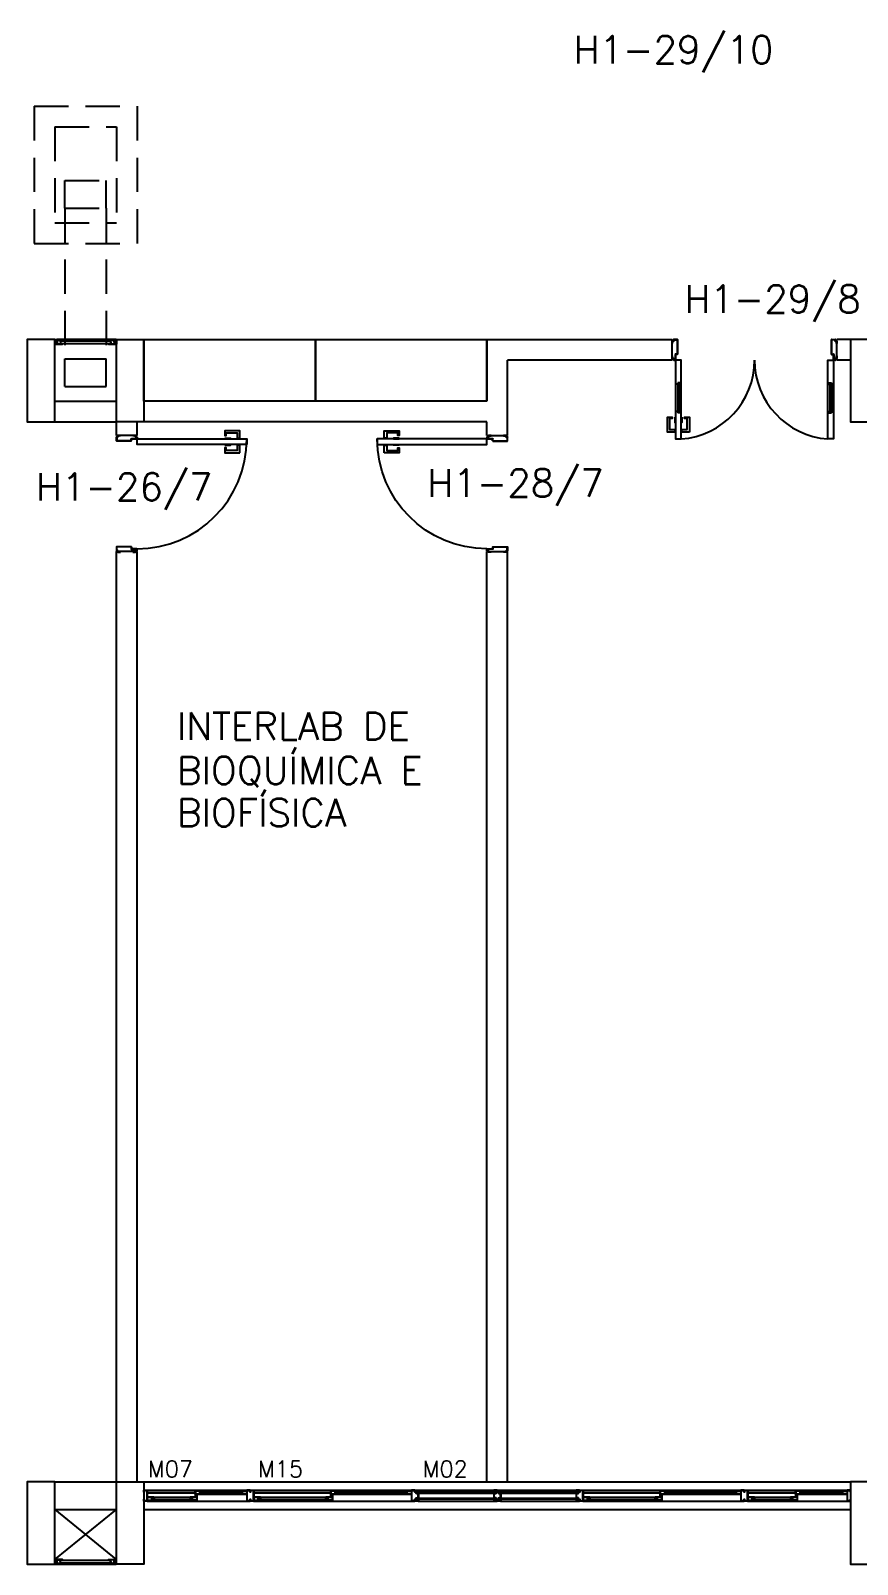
# Model space of a CAD drawing. Header units: millimetres. Extents: x 2801 to 3319, y 1187 to 1422.
# Drawn here: x 3155.95 to 3161.97, y 1307.75 to 1318.93 of the extents above; entities that cross this region are included whole.
import ezdxf

# ---------------------------------------------------------------- set-up
doc = ezdxf.new("R2010")
doc.units = ezdxf.units.MM
doc.linetypes.add('HIDDEN', pattern=[0.375, 0.25, -0.125])
for name, color, linetype in [('AC-PROJEÇÃO', 1, 'HIDDEN'), ('AC-VISTA', 2, 'Continuous'), ('AR-ALV', 2, 'Continuous'), ('AR-BANCOS', 1, 'Continuous'), ('AR-ESQ', 1, 'Continuous'), ('AR-ESTC', 3, 'Continuous'), ('AR-PORTA', 1, 'Continuous'), ('AR-SHAFT', 1, 'Continuous'), ('AR-TXTESQ1-CONG', 1, 'Continuous'), ('BAN- VISTA', 1, 'Continuous'), ('DT-ESQ-BAGUETE-C', 2, 'Continuous'), ('DT-ESQ-BAGUETE-V', 1, 'Continuous'), ('DT-ESQ-CHAPA DOBRADA-V', 1, 'Continuous'), ('DT-ESQ-MARCO-V', 1, 'Continuous'), ('DT-ESQ-PERFIL CADEIRA-C', 2, 'Continuous'), ('DT-ESQ-PERFIL CADEIRA-V', 1, 'Continuous'), ('DT-ESQ-PERFIL U SIMPLES-C', 2, 'Continuous'), ('DT-ESQ-PERFIL U-C', 2, 'Continuous'), ('DT-ESQ-PERFIL U-V', 1, 'Continuous'), ('DT-ESQ-VENEZIANA-C', 2, 'Continuous'), ('DT-ESQ-VENEZIANA-V', 2, 'Continuous'), ('DT-ESQ-VIDRO-C', 2, 'Continuous'), ('DT-ESQ-VIDRO-V', 2, 'Continuous'), ('ENDEREÇO', 2, 'Continuous'), ('maçaneta', 1, 'Continuous'), ('mov', 1, 'Continuous'), ('PM-PERFIL U-C', 2, 'Continuous'), ('PM-VIDRO', 1, 'Continuous'), ('pm1', 2, 'Continuous'), ('pm2', 2, 'Continuous'), ('TEXTO', 2, 'Continuous')]:
    doc.layers.add(name, color=color, linetype=linetype)
doc.styles.add('S12', font='simplex.shx', dxfattribs={"width": 1.1, "height": 0.12})
doc.styles.add('UNB-100', font='simplex.shx', dxfattribs={"height": 0.2})
doc.styles.add('UNB1-100', font='simplex.shx', dxfattribs={"height": 0.2})

# ---------------------------------------------------------------- blocks, each defined once
blk = doc.blocks.new('BAN1')
at = {"layer": 'BAN- VISTA'}
blk.add_lwpolyline([(1.25, -0.45), (0, -0.45), (0, 0), (1.25, 0)], close=True, dxfattribs=at)
blk = doc.blocks.new('EF31-P')
at = {"layer": 'DT-ESQ-BAGUETE-C', "ltscale": 0.1}
for points in [[(0.0735, -0.125), (0.06, -0.125), (0.06, -0.1235), (0.073, -0.1235, 0.4142136), (0.0735, -0.123), (0.0735, -0.112, 0.4142136), (0.073, -0.1115), (0.06, -0.1115), (0.06, -0.11), (0.0735, -0.11, -0.4142136), (0.075, -0.1115), (0.075, -0.1235, -0.4142136)], [(0.339, -0.125), (0.3525, -0.125), (0.3525, -0.1235), (0.3395, -0.1235, -0.4142136), (0.339, -0.123), (0.339, -0.112, -0.4142136), (0.3395, -0.1115), (0.3525, -0.1115), (0.3525, -0.11), (0.339, -0.11, 0.4142136), (0.3375, -0.1115), (0.3375, -0.1235, 0.4142136)], [(0.4225, -0.08), (0.409, -0.08), (0.409, -0.0785), (0.422, -0.0785, 0.4142136), (0.4225, -0.078), (0.4225, -0.067, 0.4142136), (0.422, -0.0665), (0.409, -0.0665), (0.409, -0.065), (0.4225, -0.065, -0.4142136), (0.424, -0.0665), (0.424, -0.0785, -0.4142136)], [(0.7015, -0.08), (0.715, -0.08), (0.715, -0.0785), (0.702, -0.0785, -0.4142136), (0.7015, -0.078), (0.7015, -0.067, -0.4142136), (0.702, -0.0665), (0.715, -0.0665), (0.715, -0.065), (0.7015, -0.065, 0.4142136), (0.7, -0.0665), (0.7, -0.0785, 0.4142136)], [(0.8485, -0.125), (0.835, -0.125), (0.835, -0.1235), (0.848, -0.1235, 0.4142136), (0.8485, -0.123), (0.8485, -0.112, 0.4142136), (0.848, -0.1115), (0.835, -0.1115), (0.835, -0.11), (0.8485, -0.11, -0.4142136), (0.85, -0.1115), (0.85, -0.1235, -0.4142136)], [(1.3265, -0.125), (1.34, -0.125), (1.34, -0.1235), (1.327, -0.1235, -0.4142136), (1.3265, -0.123), (1.3265, -0.112, -0.4142136), (1.327, -0.1115), (1.34, -0.1115), (1.34, -0.11), (1.3265, -0.11, 0.4142136), (1.325, -0.1115), (1.325, -0.1235, 0.4142136)], [(1.41, -0.08), (1.3965, -0.08), (1.3965, -0.0785), (1.4095, -0.0785, 0.4142136), (1.41, -0.078), (1.41, -0.067, 0.4142136), (1.4095, -0.0665), (1.3965, -0.0665), (1.3965, -0.065), (1.41, -0.065, -0.4142136), (1.4115, -0.0665), (1.4115, -0.0785, -0.4142136)], [(1.9015, -0.08), (1.915, -0.08), (1.915, -0.0785), (1.902, -0.0785, -0.4142136), (1.9015, -0.078), (1.9015, -0.067, -0.4142136), (1.902, -0.0665), (1.915, -0.0665), (1.915, -0.065), (1.9015, -0.065, 0.4142136), (1.9, -0.0665), (1.9, -0.0785, 0.4142136)], [(3.2485, -0.125), (3.235, -0.125), (3.235, -0.1235), (3.248, -0.1235, 0.4142136), (3.2485, -0.123), (3.2485, -0.112, 0.4142136), (3.248, -0.1115), (3.235, -0.1115), (3.235, -0.11), (3.2485, -0.11, -0.4142136), (3.25, -0.1115), (3.25, -0.1235, -0.4142136)], [(3.7265, -0.125), (3.74, -0.125), (3.74, -0.1235), (3.727, -0.1235, -0.4142136), (3.7265, -0.123), (3.7265, -0.112, -0.4142136), (3.727, -0.1115), (3.74, -0.1115), (3.74, -0.11), (3.7265, -0.11, 0.4142136), (3.725, -0.1115), (3.725, -0.1235, 0.4142136)], [(3.81, -0.08), (3.7965, -0.08), (3.7965, -0.0785), (3.8095, -0.0785, 0.4142136), (3.81, -0.078), (3.81, -0.067, 0.4142136), (3.8095, -0.0665), (3.7965, -0.0665), (3.7965, -0.065), (3.81, -0.065, -0.4142136), (3.8115, -0.0665), (3.8115, -0.0785, -0.4142136)], [(4.3015, -0.08), (4.315, -0.08), (4.315, -0.0785), (4.302, -0.0785, -0.4142136), (4.3015, -0.078), (4.3015, -0.067, -0.4142136), (4.302, -0.0665), (4.315, -0.0665), (4.315, -0.065), (4.3015, -0.065, 0.4142136), (4.3, -0.0665), (4.3, -0.0785, 0.4142136)], [(4.4485, -0.125), (4.435, -0.125), (4.435, -0.1235), (4.448, -0.1235, 0.4142136), (4.4485, -0.123), (4.4485, -0.112, 0.4142136), (4.448, -0.1115), (4.435, -0.1115), (4.435, -0.11), (4.4485, -0.11, -0.4142136), (4.45, -0.1115), (4.45, -0.1235, -0.4142136)], [(4.714, -0.125), (4.7275, -0.125), (4.7275, -0.1235), (4.7145, -0.1235, -0.4142136), (4.714, -0.123), (4.714, -0.112, -0.4142136), (4.7145, -0.1115), (4.7275, -0.1115), (4.7275, -0.11), (4.714, -0.11, 0.4142136), (4.7125, -0.1115), (4.7125, -0.1235, 0.4142136)], [(4.7975, -0.08), (4.784, -0.08), (4.784, -0.0785), (4.797, -0.0785, 0.4142136), (4.7975, -0.078), (4.7975, -0.067, 0.4142136), (4.797, -0.0665), (4.784, -0.0665), (4.784, -0.065), (4.7975, -0.065, -0.4142136), (4.799, -0.0665), (4.799, -0.0785, -0.4142136)], [(5.0765, -0.08), (5.09, -0.08), (5.09, -0.0785), (5.077, -0.0785, -0.4142136), (5.0765, -0.078), (5.0765, -0.067, -0.4142136), (5.077, -0.0665), (5.09, -0.0665), (5.09, -0.065), (5.0765, -0.065, 0.4142136), (5.075, -0.0665), (5.075, -0.0785, 0.4142136)]]:
    blk.add_lwpolyline(points, format="xyb", close=True, dxfattribs=at)
at = {"layer": 'DT-ESQ-BAGUETE-V', "ltscale": 0.1}
for p, q in [((0.0735, -0.11), (0.339, -0.11)), ((0.4225, -0.065), (0.7015, -0.065)), ((0.8485, -0.11), (1.3265, -0.11)), ((1.41, -0.065), (1.9015, -0.065)), ((3.2485, -0.11), (3.7265, -0.11)), ((3.81, -0.065), (4.3015, -0.065)), ((4.4485, -0.11), (4.714, -0.11)), ((4.7975, -0.065), (5.0765, -0.065))]:
    blk.add_line(p, q, dxfattribs=at)
at = {"layer": 'DT-ESQ-CHAPA DOBRADA-V', "ltscale": 0.1}
for p, q in [((0.025, -0.077), (0.374, -0.077)), ((0.025, -0.08), (0.374, -0.08)), ((0.8, -0.077), (1.3615, -0.077)), ((0.8, -0.08), (1.3615, -0.08)), ((3.2, -0.077), (3.7615, -0.077)), ((3.2, -0.08), (3.7615, -0.08)), ((4.4, -0.077), (4.749, -0.077)), ((4.4, -0.08), (4.749, -0.08))]:
    blk.add_line(p, q, dxfattribs=at)
at = {"layer": 'DT-ESQ-MARCO-V', "ltscale": 0.1}
for p, q in [((1.9985, -0.06), (2.5515, -0.06)), ((2.5985, -0.06), (3.1515, -0.06)), ((1.9985, -0.14), (2.5515, -0.14)), ((2.5985, -0.14), (3.1515, -0.14))]:
    blk.add_line(p, q, dxfattribs=at)
at = {"layer": 'DT-ESQ-PERFIL CADEIRA-C', "ltscale": 0.1}
for p, q in [((0.376, -0.0885), (0.4225, -0.0885)), ((0.75, -0.0885), (0.7015, -0.0885)), ((1.3635, -0.0885), (1.41, -0.0885)), ((1.95, -0.0885), (1.9015, -0.0885)), ((3.7635, -0.0885), (3.81, -0.0885)), ((4.35, -0.0885), (4.3015, -0.0885)), ((4.751, -0.0885), (4.7975, -0.0885)), ((5.125, -0.0885), (5.0765, -0.0885)), ((0.025, -0.1335), (0.0735, -0.1335)), ((0.3855, -0.1335), (0.339, -0.1335)), ((0.8, -0.1335), (0.8485, -0.1335)), ((1.373, -0.1335), (1.3265, -0.1335)), ((3.2, -0.1335), (3.2485, -0.1335)), ((3.773, -0.1335), (3.7265, -0.1335)), ((4.4, -0.1335), (4.4485, -0.1335)), ((4.7605, -0.1335), (4.714, -0.1335))]:
    blk.add_line(p, q, dxfattribs=at)
for points in [[(0.0735, -0.135), (0.025, -0.135), (0.025, -0.1335), (0.06, -0.1335, -0.1989119), (0.0589, -0.1331, -0.1989128), (0.0585, -0.132), (0.0585, -0.112, 0.4142136), (0.058, -0.1115), (0.025, -0.1115), (0.025, -0.11), (0.0585, -0.11, -0.4142136), (0.06, -0.1115), (0.06, -0.1235), (0.06, -0.125), (0.06, -0.132), (0.0735, -0.132, -1)], [(0.339, -0.132, 1), (0.339, -0.135), (0.3855, -0.135, 0.4142136), (0.3875, -0.133), (0.3875, -0.112, 0.4142136), (0.3855, -0.11), (0.354, -0.11, 0.4142136), (0.3525, -0.1115), (0.3525, -0.132)], [(0.3525, -0.1335, 0.1989127), (0.3536, -0.1331, 0.1989133), (0.354, -0.132), (0.354, -0.112, -0.4142136), (0.3545, -0.1115), (0.3855, -0.1115, -0.4142136), (0.386, -0.112), (0.386, -0.133, -0.4142136), (0.3855, -0.1335)], [(0.4225, -0.087, -1), (0.4225, -0.09), (0.376, -0.09, -0.4142136), (0.374, -0.088), (0.374, -0.067, -0.4142136), (0.376, -0.065), (0.4075, -0.065, -0.4142136), (0.409, -0.0665), (0.409, -0.087)], [(0.409, -0.0885, -0.1989127), (0.4079, -0.0881, -0.1989133), (0.4075, -0.087), (0.4075, -0.067, 0.4142136), (0.407, -0.0665), (0.376, -0.0665, 0.4142136), (0.3755, -0.067), (0.3755, -0.088, 0.4142136), (0.376, -0.0885)], [(0.7015, -0.09), (0.75, -0.09), (0.75, -0.0885), (0.715, -0.0885, 0.1989119), (0.7161, -0.0881, 0.1989128), (0.7165, -0.087), (0.7165, -0.067, -0.4142136), (0.717, -0.0665), (0.75, -0.0665), (0.75, -0.065), (0.7165, -0.065, 0.4142136), (0.715, -0.0665), (0.715, -0.0785), (0.715, -0.08), (0.715, -0.087), (0.7015, -0.087, 1)], [(0.8485, -0.135), (0.8, -0.135), (0.8, -0.1335), (0.835, -0.1335, -0.1989119), (0.8339, -0.1331, -0.1989128), (0.8335, -0.132), (0.8335, -0.112, 0.4142136), (0.833, -0.1115), (0.8, -0.1115), (0.8, -0.11), (0.8335, -0.11, -0.4142136), (0.835, -0.1115), (0.835, -0.1235), (0.835, -0.125), (0.835, -0.132), (0.8485, -0.132, -1)], [(1.3265, -0.132, 1), (1.3265, -0.135), (1.373, -0.135, 0.4142136), (1.375, -0.133), (1.375, -0.112, 0.4142136), (1.373, -0.11), (1.3415, -0.11, 0.4142136), (1.34, -0.1115), (1.34, -0.132)], [(1.34, -0.1335, 0.1989127), (1.3411, -0.1331, 0.1989133), (1.3415, -0.132), (1.3415, -0.112, -0.4142136), (1.342, -0.1115), (1.373, -0.1115, -0.4142136), (1.3735, -0.112), (1.3735, -0.133, -0.4142136), (1.373, -0.1335)], [(1.41, -0.087, -1), (1.41, -0.09), (1.3635, -0.09, -0.4142136), (1.3615, -0.088), (1.3615, -0.067, -0.4142136), (1.3635, -0.065), (1.395, -0.065, -0.4142136), (1.3965, -0.0665), (1.3965, -0.087)], [(1.3965, -0.0885, -0.1989127), (1.3954, -0.0881, -0.1989133), (1.395, -0.087), (1.395, -0.067, 0.4142136), (1.3945, -0.0665), (1.3635, -0.0665, 0.4142136), (1.363, -0.067), (1.363, -0.088, 0.4142136), (1.3635, -0.0885)], [(1.9015, -0.09), (1.95, -0.09), (1.95, -0.0885), (1.915, -0.0885, 0.1989119), (1.9161, -0.0881, 0.1989128), (1.9165, -0.087), (1.9165, -0.067, -0.4142136), (1.917, -0.0665), (1.95, -0.0665), (1.95, -0.065), (1.9165, -0.065, 0.4142136), (1.915, -0.0665), (1.915, -0.0785), (1.915, -0.08), (1.915, -0.087), (1.9015, -0.087, 1)], [(3.2485, -0.135), (3.2, -0.135), (3.2, -0.1335), (3.235, -0.1335, -0.1989119), (3.2339, -0.1331, -0.1989128), (3.2335, -0.132), (3.2335, -0.112, 0.4142136), (3.233, -0.1115), (3.2, -0.1115), (3.2, -0.11), (3.2335, -0.11, -0.4142136), (3.235, -0.1115), (3.235, -0.1235), (3.235, -0.125), (3.235, -0.132), (3.2485, -0.132, -1)], [(3.7265, -0.132, 1), (3.7265, -0.135), (3.773, -0.135, 0.4142136), (3.775, -0.133), (3.775, -0.112, 0.4142136), (3.773, -0.11), (3.7415, -0.11, 0.4142136), (3.74, -0.1115), (3.74, -0.132)], [(3.74, -0.1335, 0.1989127), (3.7411, -0.1331, 0.1989133), (3.7415, -0.132), (3.7415, -0.112, -0.4142136), (3.742, -0.1115), (3.773, -0.1115, -0.4142136), (3.7735, -0.112), (3.7735, -0.133, -0.4142136), (3.773, -0.1335)], [(3.81, -0.087, -1), (3.81, -0.09), (3.7635, -0.09, -0.4142136), (3.7615, -0.088), (3.7615, -0.067, -0.4142136), (3.7635, -0.065), (3.795, -0.065, -0.4142136), (3.7965, -0.0665), (3.7965, -0.087)], [(3.7965, -0.0885, -0.1989127), (3.7954, -0.0881, -0.1989133), (3.795, -0.087), (3.795, -0.067, 0.4142136), (3.7945, -0.0665), (3.7635, -0.0665, 0.4142136), (3.763, -0.067), (3.763, -0.088, 0.4142136), (3.7635, -0.0885)], [(4.3015, -0.09), (4.35, -0.09), (4.35, -0.0885), (4.315, -0.0885, 0.1989119), (4.3161, -0.0881, 0.1989128), (4.3165, -0.087), (4.3165, -0.067, -0.4142136), (4.317, -0.0665), (4.35, -0.0665), (4.35, -0.065), (4.3165, -0.065, 0.4142136), (4.315, -0.0665), (4.315, -0.0785), (4.315, -0.08), (4.315, -0.087), (4.3015, -0.087, 1)], [(4.4485, -0.135), (4.4, -0.135), (4.4, -0.1335), (4.435, -0.1335, -0.1989119), (4.4339, -0.1331, -0.1989128), (4.4335, -0.132), (4.4335, -0.112, 0.4142136), (4.433, -0.1115), (4.4, -0.1115), (4.4, -0.11), (4.4335, -0.11, -0.4142136), (4.435, -0.1115), (4.435, -0.1235), (4.435, -0.125), (4.435, -0.132), (4.4485, -0.132, -1)], [(4.714, -0.132, 1), (4.714, -0.135), (4.7605, -0.135, 0.4142136), (4.7625, -0.133), (4.7625, -0.112, 0.4142136), (4.7605, -0.11), (4.729, -0.11, 0.4142136), (4.7275, -0.1115), (4.7275, -0.132)], [(4.7275, -0.1335, 0.1989127), (4.7286, -0.1331, 0.1989133), (4.729, -0.132), (4.729, -0.112, -0.4142136), (4.7295, -0.1115), (4.7605, -0.1115, -0.4142136), (4.761, -0.112), (4.761, -0.133, -0.4142136), (4.7605, -0.1335)], [(4.7975, -0.087, -1), (4.7975, -0.09), (4.751, -0.09, -0.4142136), (4.749, -0.088), (4.749, -0.067, -0.4142136), (4.751, -0.065), (4.7825, -0.065, -0.4142136), (4.784, -0.0665), (4.784, -0.087)], [(4.784, -0.0885, -0.1989127), (4.7829, -0.0881, -0.1989133), (4.7825, -0.087), (4.7825, -0.067, 0.4142136), (4.782, -0.0665), (4.751, -0.0665, 0.4142136), (4.7505, -0.067), (4.7505, -0.088, 0.4142136), (4.751, -0.0885)], [(5.0765, -0.09), (5.125, -0.09), (5.125, -0.0885), (5.09, -0.0885, 0.1989119), (5.0911, -0.0881, 0.1989128), (5.0915, -0.087), (5.0915, -0.067, -0.4142136), (5.092, -0.0665), (5.125, -0.0665), (5.125, -0.065), (5.0915, -0.065, 0.4142136), (5.09, -0.0665), (5.09, -0.0785), (5.09, -0.08), (5.09, -0.087), (5.0765, -0.087, 1)]]:
    blk.add_lwpolyline(points, format="xyb", close=True, dxfattribs=at)
at = {"layer": 'DT-ESQ-PERFIL CADEIRA-V', "ltscale": 0.1}
for p, q in [((0.4075, -0.09), (0.7015, -0.09)), ((1.395, -0.09), (1.9015, -0.09)), ((3.795, -0.09), (4.3015, -0.09)), ((4.7825, -0.09), (5.0765, -0.09)), ((0.0735, -0.135), (0.339, -0.135)), ((0.8485, -0.135), (1.3265, -0.135)), ((3.2485, -0.135), (3.7265, -0.135)), ((4.4485, -0.135), (4.714, -0.135))]:
    blk.add_line(p, q, dxfattribs=at)
at = {"layer": 'DT-ESQ-PERFIL U SIMPLES-C', "ltscale": 0.1}
for points in [[(0.376, -0.102), (0.384, -0.102), (0.384, -0.1005), (0.376, -0.1005, -0.4142136), (0.3755, -0.1), (0.3755, -0.092, -0.4142136), (0.376, -0.0915), (0.384, -0.0915), (0.384, -0.09), (0.376, -0.09, 0.4142136), (0.374, -0.092), (0.374, -0.1, 0.4142136)], [(0.3855, -0.098), (0.3775, -0.098), (0.3775, -0.0995), (0.3855, -0.0995, -0.4142136), (0.386, -0.1), (0.386, -0.108, -0.4142136), (0.3855, -0.1085), (0.3775, -0.1085), (0.3775, -0.11), (0.3855, -0.11, 0.4142136), (0.3875, -0.108), (0.3875, -0.1, 0.4142136)], [(1.3635, -0.102), (1.3715, -0.102), (1.3715, -0.1005), (1.3635, -0.1005, -0.4142136), (1.363, -0.1), (1.363, -0.092, -0.4142136), (1.3635, -0.0915), (1.3715, -0.0915), (1.3715, -0.09), (1.3635, -0.09, 0.4142136), (1.3615, -0.092), (1.3615, -0.1, 0.4142136)], [(1.373, -0.098), (1.365, -0.098), (1.365, -0.0995), (1.373, -0.0995, -0.4142136), (1.3735, -0.1), (1.3735, -0.108, -0.4142136), (1.373, -0.1085), (1.365, -0.1085), (1.365, -0.11), (1.373, -0.11, 0.4142136), (1.375, -0.108), (1.375, -0.1, 0.4142136)], [(3.7635, -0.102), (3.7715, -0.102), (3.7715, -0.1005), (3.7635, -0.1005, -0.4142136), (3.763, -0.1), (3.763, -0.092, -0.4142136), (3.7635, -0.0915), (3.7715, -0.0915), (3.7715, -0.09), (3.7635, -0.09, 0.4142136), (3.7615, -0.092), (3.7615, -0.1, 0.4142136)], [(3.773, -0.098), (3.765, -0.098), (3.765, -0.0995), (3.773, -0.0995, -0.4142136), (3.7735, -0.1), (3.7735, -0.108, -0.4142136), (3.773, -0.1085), (3.765, -0.1085), (3.765, -0.11), (3.773, -0.11, 0.4142136), (3.775, -0.108), (3.775, -0.1, 0.4142136)], [(4.751, -0.102), (4.759, -0.102), (4.759, -0.1005), (4.751, -0.1005, -0.4142136), (4.7505, -0.1), (4.7505, -0.092, -0.4142136), (4.751, -0.0915), (4.759, -0.0915), (4.759, -0.09), (4.751, -0.09, 0.4142136), (4.749, -0.092), (4.749, -0.1, 0.4142136)], [(4.7605, -0.098), (4.7525, -0.098), (4.7525, -0.0995), (4.7605, -0.0995, -0.4142136), (4.761, -0.1), (4.761, -0.108, -0.4142136), (4.7605, -0.1085), (4.7525, -0.1085), (4.7525, -0.11), (4.7605, -0.11, 0.4142136), (4.7625, -0.108), (4.7625, -0.1, 0.4142136)]]:
    blk.add_lwpolyline(points, format="xyb", close=True, dxfattribs=at)
at = {"layer": 'DT-ESQ-PERFIL U-C', "ltscale": 0.1}
for points in [[(0, -0.0615, -0.4142136), (0.0015, -0.06), (0.0235, -0.06, -0.4142136), (0.025, -0.0615), (0.025, -0.1385, -0.4142136), (0.0235, -0.14), (0.0015, -0.14, -0.4142136), (0, -0.1385), (0, -0.125), (0.0015, -0.125), (0.0015, -0.138, 0.4142136), (0.002, -0.1385), (0.023, -0.1385, 0.4142136), (0.0235, -0.138), (0.0235, -0.062, 0.4142136), (0.023, -0.0615), (0.002, -0.0615, 0.4142136), (0.0015, -0.062), (0.0015, -0.075), (0, -0.075)], [(0.775, -0.0615, 0.4142136), (0.7735, -0.06), (0.7515, -0.06, 0.4142136), (0.75, -0.0615), (0.75, -0.1385, 0.4142136), (0.7515, -0.14), (0.7735, -0.14, 0.4142136), (0.775, -0.1385), (0.775, -0.125), (0.7735, -0.125), (0.7735, -0.138, -0.4142136), (0.773, -0.1385), (0.752, -0.1385, -0.4142136), (0.7515, -0.138), (0.7515, -0.062, -0.4142136), (0.752, -0.0615), (0.773, -0.0615, -0.4142136), (0.7735, -0.062), (0.7735, -0.075), (0.775, -0.075)], [(0.775, -0.0615, -0.4142136), (0.7765, -0.06), (0.7985, -0.06, -0.4142136), (0.8, -0.0615), (0.8, -0.1385, -0.4142136), (0.7985, -0.14), (0.7765, -0.14, -0.4142136), (0.775, -0.1385), (0.775, -0.125), (0.7765, -0.125), (0.7765, -0.138, 0.4142136), (0.777, -0.1385), (0.798, -0.1385, 0.4142136), (0.7985, -0.138), (0.7985, -0.062, 0.4142136), (0.798, -0.0615), (0.777, -0.0615, 0.4142136), (0.7765, -0.062), (0.7765, -0.075), (0.775, -0.075)], [(1.975, -0.0615, 0.4142136), (1.9735, -0.06), (1.9515, -0.06, 0.4142136), (1.95, -0.0615), (1.95, -0.1385, 0.4142136), (1.9515, -0.14), (1.9735, -0.14, 0.4142136), (1.975, -0.1385), (1.975, -0.125), (1.9735, -0.125), (1.9735, -0.138, -0.4142136), (1.973, -0.1385), (1.952, -0.1385, -0.4142136), (1.9515, -0.138), (1.9515, -0.062, -0.4142136), (1.952, -0.0615), (1.973, -0.0615, -0.4142136), (1.9735, -0.062), (1.9735, -0.075), (1.975, -0.075)], [(2, -0.1285), (2, -0.1385, -0.4142136), (1.9985, -0.14), (1.9765, -0.14, -0.4142136), (1.975, -0.1385), (1.975, -0.125), (1.9765, -0.125), (1.9765, -0.138, 0.4142136), (1.977, -0.1385), (1.998, -0.1385, 0.4142136), (1.9985, -0.138), (1.9985, -0.1285), (1.9855, -0.1285, -0.4142136), (1.984, -0.127), (1.984, -0.117, -0.4142136), (1.9855, -0.1155), (1.9985, -0.1155), (1.9985, -0.0845), (1.9855, -0.0845, -0.4142136), (1.984, -0.083), (1.984, -0.073, -0.4142136), (1.9855, -0.0715), (1.9985, -0.0715), (1.9985, -0.062, 0.4142136), (1.998, -0.0615), (1.977, -0.0615, 0.4142136), (1.9765, -0.062), (1.9765, -0.075), (1.975, -0.075), (1.975, -0.0615, -0.4142136), (1.9765, -0.06), (1.9985, -0.06, -0.4142136), (2, -0.0615), (2, -0.0715, -0.4142136), (1.9985, -0.073), (1.9855, -0.073), (1.9855, -0.083), (1.9985, -0.083), (1.9985, -0.083, -0.4142136), (2, -0.0845), (2, -0.1155, -0.4142136), (1.9985, -0.117), (1.9985, -0.117), (1.9855, -0.117), (1.9855, -0.127), (1.9985, -0.127, -0.4142136)], [(2.55, -0.1285), (2.55, -0.1385, 0.4142136), (2.5515, -0.14), (2.5735, -0.14, 0.4142136), (2.575, -0.1385), (2.575, -0.125), (2.5735, -0.125), (2.5735, -0.138, -0.4142136), (2.573, -0.1385), (2.552, -0.1385, -0.4142136), (2.5515, -0.138), (2.5515, -0.1285), (2.5645, -0.1285, 0.4142136), (2.566, -0.127), (2.566, -0.117, 0.4142136), (2.5645, -0.1155), (2.5515, -0.1155), (2.5515, -0.0845), (2.5645, -0.0845, 0.4142136), (2.566, -0.083), (2.566, -0.073, 0.4142136), (2.5645, -0.0715), (2.5515, -0.0715), (2.5515, -0.062, -0.4142136), (2.552, -0.0615), (2.573, -0.0615, -0.4142136), (2.5735, -0.062), (2.5735, -0.075), (2.575, -0.075), (2.575, -0.0615, 0.4142136), (2.5735, -0.06), (2.5515, -0.06, 0.4142136), (2.55, -0.0615), (2.55, -0.0715, 0.4142136), (2.5515, -0.073), (2.5645, -0.073), (2.5645, -0.083), (2.5515, -0.083), (2.5515, -0.083, 0.4142136), (2.55, -0.0845), (2.55, -0.1155, 0.4142136), (2.5515, -0.117), (2.5515, -0.117), (2.5645, -0.117), (2.5645, -0.127), (2.5515, -0.127, 0.4142136)], [(2.6, -0.1285), (2.6, -0.1385, -0.4142136), (2.5985, -0.14), (2.5765, -0.14, -0.4142136), (2.575, -0.1385), (2.575, -0.125), (2.5765, -0.125), (2.5765, -0.138, 0.4142136), (2.577, -0.1385), (2.598, -0.1385, 0.4142136), (2.5985, -0.138), (2.5985, -0.1285), (2.5855, -0.1285, -0.4142136), (2.584, -0.127), (2.584, -0.117, -0.4142136), (2.5855, -0.1155), (2.5985, -0.1155), (2.5985, -0.0845), (2.5855, -0.0845, -0.4142136), (2.584, -0.083), (2.584, -0.073, -0.4142136), (2.5855, -0.0715), (2.5985, -0.0715), (2.5985, -0.062, 0.4142136), (2.598, -0.0615), (2.577, -0.0615, 0.4142136), (2.5765, -0.062), (2.5765, -0.075), (2.575, -0.075), (2.575, -0.0615, -0.4142136), (2.5765, -0.06), (2.5985, -0.06, -0.4142136), (2.6, -0.0615), (2.6, -0.0715, -0.4142136), (2.5985, -0.073), (2.5855, -0.073), (2.5855, -0.083), (2.5985, -0.083), (2.5985, -0.083, -0.4142136), (2.6, -0.0845), (2.6, -0.1155, -0.4142136), (2.5985, -0.117), (2.5985, -0.117), (2.5855, -0.117), (2.5855, -0.127), (2.5985, -0.127, -0.4142136)], [(3.15, -0.1285), (3.15, -0.1385, 0.4142136), (3.1515, -0.14), (3.1735, -0.14, 0.4142136), (3.175, -0.1385), (3.175, -0.125), (3.1735, -0.125), (3.1735, -0.138, -0.4142136), (3.173, -0.1385), (3.152, -0.1385, -0.4142136), (3.1515, -0.138), (3.1515, -0.1285), (3.1645, -0.1285, 0.4142136), (3.166, -0.127), (3.166, -0.117, 0.4142136), (3.1645, -0.1155), (3.1515, -0.1155), (3.1515, -0.0845), (3.1645, -0.0845, 0.4142136), (3.166, -0.083), (3.166, -0.073, 0.4142136), (3.1645, -0.0715), (3.1515, -0.0715), (3.1515, -0.062, -0.4142136), (3.152, -0.0615), (3.173, -0.0615, -0.4142136), (3.1735, -0.062), (3.1735, -0.075), (3.175, -0.075), (3.175, -0.0615, 0.4142136), (3.1735, -0.06), (3.1515, -0.06, 0.4142136), (3.15, -0.0615), (3.15, -0.0715, 0.4142136), (3.1515, -0.073), (3.1645, -0.073), (3.1645, -0.083), (3.1515, -0.083), (3.1515, -0.083, 0.4142136), (3.15, -0.0845), (3.15, -0.1155, 0.4142136), (3.1515, -0.117), (3.1515, -0.117), (3.1645, -0.117), (3.1645, -0.127), (3.1515, -0.127, 0.4142136)], [(3.175, -0.0615, -0.4142136), (3.1765, -0.06), (3.1985, -0.06, -0.4142136), (3.2, -0.0615), (3.2, -0.1385, -0.4142136), (3.1985, -0.14), (3.1765, -0.14, -0.4142136), (3.175, -0.1385), (3.175, -0.125), (3.1765, -0.125), (3.1765, -0.138, 0.4142136), (3.177, -0.1385), (3.198, -0.1385, 0.4142136), (3.1985, -0.138), (3.1985, -0.062, 0.4142136), (3.198, -0.0615), (3.177, -0.0615, 0.4142136), (3.1765, -0.062), (3.1765, -0.075), (3.175, -0.075)], [(4.375, -0.0615, 0.4142136), (4.3735, -0.06), (4.3515, -0.06, 0.4142136), (4.35, -0.0615), (4.35, -0.1385, 0.4142136), (4.3515, -0.14), (4.3735, -0.14, 0.4142136), (4.375, -0.1385), (4.375, -0.125), (4.3735, -0.125), (4.3735, -0.138, -0.4142136), (4.373, -0.1385), (4.352, -0.1385, -0.4142136), (4.3515, -0.138), (4.3515, -0.062, -0.4142136), (4.352, -0.0615), (4.373, -0.0615, -0.4142136), (4.3735, -0.062), (4.3735, -0.075), (4.375, -0.075)], [(4.375, -0.0615, -0.4142136), (4.3765, -0.06), (4.3985, -0.06, -0.4142136), (4.4, -0.0615), (4.4, -0.1385, -0.4142136), (4.3985, -0.14), (4.3765, -0.14, -0.4142136), (4.375, -0.1385), (4.375, -0.125), (4.3765, -0.125), (4.3765, -0.138, 0.4142136), (4.377, -0.1385), (4.398, -0.1385, 0.4142136), (4.3985, -0.138), (4.3985, -0.062, 0.4142136), (4.398, -0.0615), (4.377, -0.0615, 0.4142136), (4.3765, -0.062), (4.3765, -0.075), (4.375, -0.075)], [(5.15, -0.0615, 0.4142136), (5.1485, -0.06), (5.1265, -0.06, 0.4142136), (5.125, -0.0615), (5.125, -0.1385, 0.4142136), (5.1265, -0.14), (5.1485, -0.14, 0.4142136), (5.15, -0.1385), (5.15, -0.125), (5.1485, -0.125), (5.1485, -0.138, -0.4142136), (5.148, -0.1385), (5.127, -0.1385, -0.4142136), (5.1265, -0.138), (5.1265, -0.062, -0.4142136), (5.127, -0.0615), (5.148, -0.0615, -0.4142136), (5.1485, -0.062), (5.1485, -0.075), (5.15, -0.075)]]:
    blk.add_lwpolyline(points, format="xyb", close=True, dxfattribs=at)
at = {"layer": 'DT-ESQ-PERFIL U-V', "ltscale": 0.1}
for p, q in [((0.0235, -0.06), (0.7515, -0.06)), ((0.7985, -0.06), (1.9515, -0.06)), ((3.1985, -0.06), (4.3515, -0.06)), ((4.3985, -0.06), (5.1265, -0.06)), ((0.0235, -0.14), (0.7515, -0.14)), ((0.7985, -0.14), (1.9515, -0.14)), ((3.1985, -0.14), (4.3515, -0.14)), ((4.3985, -0.14), (5.1265, -0.14))]:
    blk.add_line(p, q, dxfattribs=at)
at = {"layer": 'DT-ESQ-VIDRO-C', "ltscale": 0.1}
for points in [[(0.7125, -0.085), (0.7125, -0.082), (0.4115, -0.082), (0.4115, -0.085)], [(1.9125, -0.085), (1.9125, -0.082), (1.399, -0.082), (1.399, -0.085)], [(2.5625, -0.081), (2.5625, -0.075), (1.9875, -0.075), (1.9875, -0.081)], [(3.1625, -0.081), (3.1625, -0.075), (2.5875, -0.075), (2.5875, -0.081)], [(4.3125, -0.085), (4.3125, -0.082), (3.799, -0.082), (3.799, -0.085)], [(5.0875, -0.085), (5.0875, -0.082), (4.7865, -0.082), (4.7865, -0.085)], [(0.063, -0.13), (0.063, -0.127), (0.3495, -0.127), (0.3495, -0.13)], [(0.838, -0.13), (0.838, -0.127), (1.337, -0.127), (1.337, -0.13)], [(3.238, -0.13), (3.238, -0.127), (3.737, -0.127), (3.737, -0.13)], [(4.438, -0.13), (4.438, -0.127), (4.7245, -0.127), (4.7245, -0.13)]]:
    blk.add_lwpolyline(points, close=True, dxfattribs=at)
at = {"layer": 'DT-ESQ-VIDRO-V', "ltscale": 0.1}
for points in [[(2.5625, -0.119), (2.5625, -0.125), (1.9875, -0.125), (1.9875, -0.119)], [(3.1625, -0.119), (3.1625, -0.125), (2.5875, -0.125), (2.5875, -0.119)]]:
    blk.add_lwpolyline(points, close=True, dxfattribs=at)
blk = doc.blocks.new('EF01-P')
at = {"layer": 'DT-ESQ-BAGUETE-C', "ltscale": 0.1}
for points in [[(0.002, 0.035), (0.015, 0.035), (0.015, 0.033), (0.002, 0.033), (0.002, 0.005), (0.015, 0.005), (0.015, 0.004), (0.002, 0.004, -0.414214), (0, 0.005), (0, 0.033, -0.414214)], [(0.448, 0.035), (0.435, 0.035), (0.435, 0.033), (0.448, 0.033), (0.448, 0.005), (0.435, 0.005), (0.435, 0.004), (0.448, 0.004, 0.414214), (0.45, 0.005), (0.45, 0.033, 0.414214)]]:
    blk.add_lwpolyline(points, format="xyb", close=True, dxfattribs=at)
at = {"layer": 'DT-ESQ-PERFIL CADEIRA-C', "color": 2, "ltscale": 0.1}
for points in [[(0.01, 0.002), (0.01, 0.003), (0.002, 0.003, 1), (0.002, 0), (0.015, 0, 0.414214), (0.016, 0.002), (0.016, 0.033), (0.043, 0.033)], [(0.407, 0.006), (0.432, 0.006), (0.432, 0.016), (0.433, 0.016), (0.433, 0.006, -0.414214), (0.432, 0.005), (0.407, 0.005), (0.394, 0.005, -1), (0.394, 0.008), (0.407, 0.008), (0.407, 0.02), (0.407, 0.032), (0.394, 0.032, -1), (0.394, 0.035), (0.407, 0.035), (0.433, 0.035, -0.414214), (0.435, 0.033), (0.435, 0.002), (0.448, 0.002)]]:
    blk.add_lwpolyline(points, format="xyb", dxfattribs=at)
at = {"layer": 'DT-ESQ-PERFIL CADEIRA-C', "ltscale": 0.1}
for points in [[(0.043, 0.006), (0.018, 0.006), (0.018, 0.016), (0.016, 0.016), (0.016, 0.006, 0.414214), (0.018, 0.005), (0.043, 0.005), (0.056, 0.005, 1), (0.056, 0.008), (0.043, 0.008), (0.043, 0.02), (0.043, 0.032), (0.056, 0.032, 1), (0.056, 0.035), (0.043, 0.035), (0.016, 0.035, 0.414214), (0.015, 0.033), (0.015, 0.002), (0.002, 0.002)], [(0.041, 0.02), (0.041, 0.032, -0.414214), (0.043, 0.033), (0.056, 0.033)], [(0.041, 0.02), (0.041, 0.008, 0.414214), (0.043, 0.006), (0.056, 0.006)], [(0.408, 0.02), (0.408, 0.032, 0.414214), (0.407, 0.033), (0.394, 0.033)], [(0.408, 0.02), (0.408, 0.008, -0.414214), (0.407, 0.006), (0.394, 0.006)], [(0.44, 0.002), (0.44, 0.003), (0.448, 0.003, -1), (0.448, 0), (0.435, 0, -0.414214), (0.433, 0.002), (0.433, 0.033), (0.407, 0.033)]]:
    blk.add_lwpolyline(points, format="xyb", dxfattribs=at)
at = {"layer": 'DT-ESQ-PERFIL CADEIRA-V', "ltscale": 0.1}
blk.add_line((0.015, 0), (0.435, 0), dxfattribs=at)
at = {"layer": 'DT-ESQ-VENEZIANA-C', "ltscale": 0.1}
for p, q in [((0.043, 0.011), (0.407, 0.011)), ((0.043, 0.009), (0.407, 0.009))]:
    blk.add_line(p, q, dxfattribs=at)
at = {"layer": 'DT-ESQ-VENEZIANA-V', "ltscale": 0.1}
blk.add_line((0.043, 0.031), (0.407, 0.031), dxfattribs=at)
blk = doc.blocks.new('EF01C-P')
at = {"layer": 'DT-ESQ-BAGUETE-C', "ltscale": 0.1}
for points in [[(0.002, 0.035), (0.015, 0.035), (0.015, 0.033), (0.002, 0.033), (0.002, 0.005), (0.015, 0.005), (0.015, 0.004), (0.002, 0.004, -0.414214), (0, 0.005), (0, 0.033, -0.414214)], [(0.448, 0.035), (0.435, 0.035), (0.435, 0.033), (0.448, 0.033), (0.448, 0.005), (0.435, 0.005), (0.435, 0.004), (0.448, 0.004, 0.414214), (0.45, 0.005), (0.45, 0.033, 0.414214)]]:
    blk.add_lwpolyline(points, format="xyb", close=True, dxfattribs=at)
at = {"layer": 'DT-ESQ-PERFIL CADEIRA-C', "ltscale": 0.1}
for points in [[(0.01, 0.002), (0.01, 0.003), (0.002, 0.003, 1), (0.002, 0), (0.015, 0, 0.414214), (0.016, 0.002), (0.016, 0.033), (0.043, 0.033)], [(0.043, 0.006), (0.018, 0.006), (0.018, 0.016), (0.016, 0.016), (0.016, 0.006, 0.414214), (0.018, 0.005), (0.043, 0.005), (0.056, 0.005, 1), (0.056, 0.008), (0.043, 0.008), (0.043, 0.02), (0.043, 0.032), (0.056, 0.032, 1), (0.056, 0.035), (0.043, 0.035), (0.016, 0.035, 0.414214), (0.015, 0.033), (0.015, 0.002), (0.002, 0.002)], [(0.041, 0.02), (0.041, 0.032, -0.414214), (0.043, 0.033), (0.056, 0.033)], [(0.041, 0.02), (0.041, 0.008, 0.414214), (0.043, 0.006), (0.056, 0.006)], [(0.407, 0.006), (0.432, 0.006), (0.432, 0.016), (0.433, 0.016), (0.433, 0.006, -0.414214), (0.432, 0.005), (0.407, 0.005), (0.394, 0.005, -1), (0.394, 0.008), (0.407, 0.008), (0.407, 0.02), (0.407, 0.032), (0.394, 0.032, -1), (0.394, 0.035), (0.407, 0.035), (0.433, 0.035, -0.414214), (0.435, 0.033), (0.435, 0.002), (0.448, 0.002)], [(0.408, 0.02), (0.408, 0.032, 0.414214), (0.407, 0.033), (0.394, 0.033)], [(0.408, 0.02), (0.408, 0.008, -0.414214), (0.407, 0.006), (0.394, 0.006)], [(0.44, 0.002), (0.44, 0.003), (0.448, 0.003, -1), (0.448, 0), (0.435, 0, -0.414214), (0.433, 0.002), (0.433, 0.033), (0.407, 0.033)]]:
    blk.add_lwpolyline(points, format="xyb", dxfattribs=at)
at = {"layer": 'DT-ESQ-PERFIL CADEIRA-V', "ltscale": 0.1}
blk.add_line((0.015, 0), (0.435, 0), dxfattribs=at)
at = {"layer": 'DT-ESQ-VENEZIANA-C', "ltscale": 0.1}
for p, q in [((0.043, 0.011), (0.407, 0.011)), ((0.043, 0.009), (0.407, 0.009))]:
    blk.add_line(p, q, dxfattribs=at)
at = {"layer": 'DT-ESQ-VENEZIANA-V', "ltscale": 0.1}
blk.add_line((0.043, 0.031), (0.407, 0.031), dxfattribs=at)
blk = doc.blocks.new('PM3')
at = {"layer": 'maçaneta'}
for points in [[(0.02, 0.825), (-0.035, 0.825), (-0.035, 0.715), (0, 0.715), (0, 0.725), (-0.02, 0.725), (-0.02, 0.804, -0.414214), (-0.019, 0.805), (0.02, 0.805)], [(0.125, 0.825), (0.07, 0.825), (0.07, 0.805), (0.108, 0.805, -0.414214), (0.11, 0.804), (0.11, 0.725), (0.09, 0.725), (0.09, 0.715), (0.125, 0.715)]]:
    blk.add_lwpolyline(points, format="xyb", close=True, dxfattribs=at)
for points in [[(0.02, 0.715), (0.02, 0.755), (0.025, 0.755), (0.025, 0.715)], [(0.07, 0.715), (0.07, 0.755), (0.065, 0.755), (0.065, 0.715)]]:
    blk.add_lwpolyline(points, close=True, dxfattribs=at)
at = {"layer": 'mov'}
blk.add_arc((0.025, 0.075), 0.8, 0, 90, dxfattribs=at)
at = {"layer": 'PM-PERFIL U-C'}
for p, q in [((0, 0.045), (0, 0.063)), ((0.002, 0.045), (0, 0.045)), ((0.001, 0.065), (0.01, 0.065)), ((0.002, 0.063), (0.002, 0.045)), ((0.01, 0.063), (0.002, 0.063)), ((0.01, 0.065), (0.01, 0.073)), ((0.011, 0.075), (0.023, 0.075)), ((0.012, 0.073), (0.012, 0.064)), ((0.023, 0.073), (0.012, 0.073)), ((0.023, 0.033), (0.023, 0.073)), ((0.038, 0.032), (0.024, 0.032)), ((0.025, 0.073), (0.025, 0.034)), ((0.038, 0.034), (0.025, 0.034)), ((0.038, 0.032), (0.038, -0.073)), ((0.04, 0.032), (0.04, -0.074)), ((0.81, 0.032), (0.81, -0.074)), ((0.812, 0.034), (0.825, 0.034)), ((0.812, 0.032), (0.826, 0.032)), ((0.812, 0.032), (0.812, -0.073)), ((0.825, 0.073), (0.825, 0.034)), ((0.839, 0.075), (0.827, 0.075)), ((0.827, 0.073), (0.838, 0.073)), ((0.827, 0.033), (0.827, 0.073)), ((0.838, 0.073), (0.838, 0.064)), ((0.84, 0.065), (0.84, 0.073)), ((0.849, 0.065), (0.84, 0.065)), ((0.84, 0.063), (0.848, 0.063)), ((0.848, 0.063), (0.848, 0.045)), ((0.848, 0.045), (0.85, 0.045)), ((0.85, 0.045), (0.85, 0.063)), ((0, -0.045), (0.002, -0.045)), ((0, -0.064), (0, -0.045)), ((0.01, -0.065), (0.001, -0.065)), ((0.002, -0.045), (0.002, -0.063)), ((0.002, -0.063), (0.01, -0.063)), ((0.01, -0.074), (0.01, -0.065)), ((0.038, -0.075), (0.011, -0.075)), ((0.012, -0.065), (0.012, -0.073)), ((0.012, -0.073), (0.038, -0.073)), ((0.838, -0.073), (0.812, -0.073)), ((0.812, -0.075), (0.839, -0.075)), ((0.838, -0.065), (0.838, -0.073)), ((0.848, -0.063), (0.84, -0.063)), ((0.84, -0.074), (0.84, -0.065)), ((0.84, -0.065), (0.849, -0.065)), ((0.85, -0.045), (0.848, -0.045)), ((0.848, -0.045), (0.848, -0.063)), ((0.85, -0.064), (0.85, -0.045))]:
    blk.add_line(p, q, dxfattribs=at)
for centre, start, end in [((0.001, 0.063), 90, 180), ((0.011, 0.073), 90, 180), ((0.01, 0.064), 270, 0), ((0.023, 0.073), 360, 90), ((0.024, 0.033), 180, 270), ((0.038, 0.032), 0, 90), ((0.812, 0.032), 90, 180), ((0.827, 0.073), 90, 180), ((0.826, 0.033), 270, 0), ((0.84, 0.064), 180, 270), ((0.839, 0.073), 0, 90), ((0.849, 0.063), 0, 90), ((0.001, -0.064), 180, 270), ((0.01, -0.065), 0, 90), ((0.011, -0.074), 180, 270), ((0.038, -0.074), 269.9386, 0), ((0.812, -0.074), 180, 270.0614), ((0.84, -0.065), 90, 180), ((0.839, -0.074), 270, 0), ((0.849, -0.064), 270, 0)]:
    blk.add_arc(centre, 0.0015, start, end, dxfattribs=at)
at = {"layer": 'pm1'}
blk.add_lwpolyline([(0.065, 0.875), (0.065, 0.075), (0.025, 0.075), (0.025, 0.875)], close=True, dxfattribs=at)
blk = doc.blocks.new('marco-d')
at = {"layer": 'PM-PERFIL U-C'}
for p, q in [((-0.013, 0), (-0.001, 0)), ((-0.025, -0.03), (-0.025, -0.011)), ((-0.023, -0.03), (-0.025, -0.03)), ((-0.023, -0.01), (-0.015, -0.01)), ((-0.014, -0.012), (-0.023, -0.012)), ((-0.023, -0.012), (-0.023, -0.03)), ((-0.015, -0.01), (-0.015, -0.001)), ((-0.002, -0.002), (-0.013, -0.002)), ((-0.013, -0.002), (-0.013, -0.01)), ((-0.002, -0.041), (-0.002, -0.002)), ((0.013, -0.043), (-0.001, -0.043)), ((0, -0.001), (0, -0.041)), ((0.013, -0.041), (0, -0.041)), ((0.013, -0.043), (0.013, -0.148)), ((0.015, -0.042), (0.015, -0.148)), ((-0.025, -0.138), (-0.025, -0.12)), ((-0.025, -0.12), (-0.023, -0.12)), ((-0.023, -0.12), (-0.023, -0.138)), ((-0.023, -0.138), (-0.014, -0.138)), ((-0.015, -0.14), (-0.023, -0.14)), ((-0.015, -0.148), (-0.015, -0.14)), ((-0.013, -0.139), (-0.013, -0.148)), ((-0.013, -0.148), (0.013, -0.148)), ((0.013, -0.15), (-0.013, -0.15))]:
    blk.add_line(p, q, dxfattribs=at)
for centre, start, end in [((-0.013, -0.001), 90, 180), ((-0.001, -0.001), 360, 90), ((-0.023, -0.011), 90, 180), ((-0.014, -0.01), 270, 0), ((-0.001, -0.041), 180, 270), ((0.013, -0.042), 0, 90), ((-0.023, -0.138), 180, 270), ((-0.013, -0.148), 180, 270), ((-0.014, -0.139), 0, 90), ((0.013, -0.148), 269.9386, 0)]:
    blk.add_arc(centre, 0.0015, start, end, dxfattribs=at)
blk = doc.blocks.new('marco-e')
at = {"layer": 'PM-PERFIL U-C'}
for p, q in [((-0.015, -0.043), (-0.015, -0.149)), ((-0.013, -0.041), (0, -0.041)), ((-0.013, -0.043), (0.001, -0.043)), ((-0.013, -0.043), (-0.013, -0.148)), ((0, -0.002), (0, -0.041)), ((0.014, 0), (0.002, 0)), ((0.002, -0.042), (0.002, -0.002)), ((0.002, -0.002), (0.013, -0.002)), ((0.013, -0.002), (0.013, -0.011)), ((0.015, -0.01), (0.015, -0.002)), ((0.024, -0.01), (0.015, -0.01)), ((0.015, -0.012), (0.023, -0.012)), ((0.023, -0.012), (0.023, -0.03)), ((0.023, -0.03), (0.025, -0.03)), ((0.025, -0.03), (0.025, -0.012)), ((0.013, -0.148), (-0.013, -0.148)), ((-0.013, -0.15), (0.014, -0.15)), ((0.013, -0.14), (0.013, -0.148)), ((0.023, -0.138), (0.015, -0.138)), ((0.015, -0.14), (0.024, -0.14)), ((0.015, -0.149), (0.015, -0.14)), ((0.025, -0.12), (0.023, -0.12)), ((0.023, -0.12), (0.023, -0.138)), ((0.025, -0.139), (0.025, -0.12))]:
    blk.add_line(p, q, dxfattribs=at)
for centre, start, end in [((-0.013, -0.043), 90, 180), ((0.002, -0.002), 90, 180), ((0.001, -0.042), 270, 0), ((0.015, -0.011), 180, 270), ((0.014, -0.002), 0, 90), ((0.024, -0.012), 0, 90), ((-0.013, -0.149), 180, 270.0614), ((0.015, -0.14), 90, 180), ((0.014, -0.149), 270, 0), ((0.024, -0.139), 270, 0)]:
    blk.add_arc(centre, 0.0015, start, end, dxfattribs=at)
blk = doc.blocks.new('PM6V')
at = {"layer": 'maçaneta'}
for points in [[(1.075, 0.675), (1.13, 0.675), (1.13, 0.655), (1.091, 0.655, 0.414214), (1.09, 0.654), (1.09, 0.575), (1.11, 0.575), (1.11, 0.565), (1.075, 0.565)], [(1.18, 0.675), (1.235, 0.675), (1.235, 0.565), (1.2, 0.565), (1.2, 0.575), (1.22, 0.575), (1.22, 0.654, 0.414214), (1.218, 0.655), (1.18, 0.655)]]:
    blk.add_lwpolyline(points, format="xyb", close=True, dxfattribs=at)
for points in [[(1.13, 0.565), (1.13, 0.605), (1.135, 0.605), (1.135, 0.565)], [(1.18, 0.565), (1.18, 0.605), (1.175, 0.605), (1.175, 0.565)]]:
    blk.add_lwpolyline(points, close=True, dxfattribs=at)
at = {"layer": 'mov'}
for centre, start, end in [((0.025, 0.151), 359.8606, 86.0112), ((1.175, 0.151), 93.9888, 180.1394)]:
    blk.add_arc(centre, 0.575, start, end, dxfattribs=at)
at = {"layer": 'PM-VIDRO'}
for p, q in [((0.04, 0.325), (0.04, 0.525)), ((0.05, 0.525), (0.05, 0.325)), ((1.15, 0.525), (1.15, 0.325)), ((1.16, 0.325), (1.16, 0.525))]:
    blk.add_line(p, q, dxfattribs=at)
at = {"layer": 'pm1'}
for p, q in [((0.04, 0.525), (0.025, 0.525)), ((0.065, 0.535), (0.04, 0.535)), ((0.04, 0.525), (0.04, 0.535)), ((0.05, 0.535), (0.05, 0.525)), ((0.065, 0.525), (0.05, 0.525)), ((0.065, 0.535), (0.065, 0.525)), ((1.135, 0.535), (1.135, 0.525)), ((1.135, 0.535), (1.16, 0.535)), ((1.135, 0.525), (1.15, 0.525)), ((1.15, 0.535), (1.15, 0.525)), ((1.16, 0.525), (1.16, 0.535)), ((1.16, 0.525), (1.175, 0.525)), ((0.04, 0.325), (0.025, 0.325)), ((0.04, 0.315), (0.04, 0.325)), ((0.065, 0.315), (0.04, 0.315)), ((0.065, 0.325), (0.05, 0.325)), ((0.05, 0.325), (0.05, 0.315)), ((0.065, 0.325), (0.065, 0.315)), ((1.135, 0.325), (1.135, 0.315)), ((1.135, 0.325), (1.15, 0.325)), ((1.135, 0.315), (1.16, 0.315)), ((1.15, 0.325), (1.15, 0.315)), ((1.16, 0.315), (1.16, 0.325)), ((1.16, 0.325), (1.175, 0.325))]:
    blk.add_line(p, q, dxfattribs=at)
for points in [[(0.025, 0.525), (0.025, 0.725), (0.065, 0.725), (0.065, 0.525)], [(1.175, 0.525), (1.175, 0.725), (1.135, 0.725), (1.135, 0.525)], [(0.065, 0.325), (0.065, 0.15), (0.025, 0.15), (0.025, 0.325)], [(1.135, 0.325), (1.135, 0.15), (1.175, 0.15), (1.175, 0.325)]]:
    blk.add_lwpolyline(points, dxfattribs=at)
at = {"layer": 'pm2'}
for p, q in [((0.025, 0.325), (0.025, 0.525)), ((0.065, 0.525), (0.065, 0.325)), ((1.135, 0.525), (1.135, 0.325)), ((1.175, 0.325), (1.175, 0.525))]:
    blk.add_line(p, q, dxfattribs=at)
at = {"layer": 'pm1'}
for name, p in [('marco-d', (0.025, 0.15)), ('marco-e', (1.175, 0.15))]:
    blk.add_blockref(name, p, dxfattribs=at)

msp = doc.modelspace()

# ---------------------------------------------------------------- linework, layer by layer
at = {"layer": 'AC-PROJEÇÃO'}
for p, q in [((3155.975, 1318.375), (3155.975, 1317.375)), ((3155.975, 1318.375), (3156.725, 1318.375)), ((3156.725, 1318.375), (3156.725, 1317.375)), ((3156.125, 1318.225), (3156.125, 1317.525)), ((3156.125, 1318.225), (3156.575, 1318.225)), ((3156.575, 1318.225), (3156.575, 1317.525)), ((3156.2, 1317.633), (3156.2, 1317.833)), ((3156.2, 1317.833), (3156.5, 1317.833)), ((3156.5, 1317.633), (3156.5, 1317.833)), ((3156.2, 1317.633), (3156.5, 1317.633)), ((3156.2, 1317.633), (3156.2, 1316.533)), ((3156.5, 1317.633), (3156.5, 1316.533)), ((3156.125, 1317.525), (3156.575, 1317.525)), ((3155.975, 1317.375), (3156.725, 1317.375))]:
    msp.add_line(p, q, dxfattribs=at)
at = {"layer": 'AC-VISTA'}
for p, q in [((3156.2, 1316.333), (3156.2, 1316.533)), ((3156.2, 1316.533), (3156.5, 1316.533)), ((3156.5, 1316.333), (3156.5, 1316.533)), ((3156.2, 1316.333), (3156.5, 1316.333))]:
    msp.add_line(p, q, dxfattribs=at)
at = {"layer": 'AR-ALV'}
for p, q in [((3159.275, 1316.675), (3160.625, 1316.675)), ((3159.275, 1316.225), (3159.275, 1316.675)), ((3160.625, 1316.525), (3160.625, 1316.675)), ((3161.825, 1316.525), (3161.825, 1316.675)), ((3161.925, 1316.675), (3161.825, 1316.675)), ((3160.625, 1316.525), (3159.425, 1316.525)), ((3159.425, 1316.075), (3159.425, 1316.525)), ((3161.925, 1316.525), (3161.825, 1316.525)), ((3156.125, 1316.225), (3156.575, 1316.225)), ((3159.275, 1316.225), (3156.775, 1316.225)), ((3156.125, 1316.075), (3156.575, 1316.075)), ((3156.575, 1315.975), (3156.575, 1316.075)), ((3156.725, 1315.975), (3156.725, 1316.075)), ((3159.275, 1316.075), (3156.775, 1316.075)), ((3159.275, 1315.975), (3159.275, 1316.075)), ((3159.425, 1315.975), (3159.425, 1316.075)), ((3156.725, 1315.975), (3156.575, 1315.975)), ((3159.275, 1315.975), (3159.425, 1315.975)), ((3156.575, 1308.35), (3156.575, 1315.13)), ((3156.725, 1315.13), (3156.575, 1315.13)), ((3156.725, 1308.35), (3156.725, 1315.13)), ((3159.275, 1308.35), (3159.275, 1315.13)), ((3159.275, 1315.13), (3159.425, 1315.13)), ((3159.425, 1308.35), (3159.425, 1315.13)), ((3156.125, 1308.35), (3156.575, 1308.35)), ((3159.275, 1308.35), (3159.425, 1308.35)), ((3156.125, 1308.15), (3156.575, 1308.15))]:
    msp.add_line(p, q, dxfattribs=at)
at = {"layer": 'AR-ESQ'}
for p, q in [((3156.775, 1308.35), (3161.925, 1308.35)), ((3156.775, 1308.15), (3161.925, 1308.15))]:
    msp.add_line(p, q, dxfattribs=at)
at = {"layer": 'AR-ESTC'}
for points in [[(3156.125, 1316.675), (3155.925, 1316.675), (3155.925, 1316.075), (3156.125, 1316.075)], [(3156.575, 1316.675), (3156.775, 1316.675), (3156.775, 1316.075), (3156.575, 1316.075)], [(3162.125, 1316.675), (3161.925, 1316.675), (3161.925, 1316.075), (3162.125, 1316.075)], [(3156.125, 1308.35), (3155.925, 1308.35), (3155.925, 1307.75), (3156.125, 1307.75)], [(3156.575, 1308.35), (3156.775, 1308.35), (3156.775, 1307.75), (3156.575, 1307.75)], [(3162.125, 1308.35), (3161.925, 1308.35), (3161.925, 1307.75), (3162.125, 1307.75)]]:
    msp.add_lwpolyline(points, close=True, dxfattribs=at)
at = {"layer": 'AR-SHAFT'}
for p, q in [((3156.125, 1308.15), (3156.574, 1307.784)), ((3156.125, 1307.784), (3156.575, 1308.15))]:
    msp.add_line(p, q, dxfattribs=at)

# ---------------------------------------------------------------- block references
at = {"rotation": 180}
msp.add_blockref('PM6V', (3161.825, 1316.675), dxfattribs=at)
at = {"layer": 'AR-BANCOS'}
for p in [(3156.775, 1316.675), (3158.025, 1316.675)]:
    msp.add_blockref('BAN1', p, dxfattribs=at)
at = {"layer": 'AR-ESQ', "rotation": 180}
msp.add_blockref('EF01-P', (3156.575, 1316.675), dxfattribs=at)
at = {"layer": 'AR-ESQ'}
msp.add_blockref('EF31-P', (3156.775, 1308.35), dxfattribs=at)
at = {"layer": 'AR-PORTA', "rotation": 270}
msp.add_blockref('PM3', (3156.65, 1315.975), dxfattribs=at)
at = {"layer": 'AR-PORTA', "xscale": -1, "rotation": 90}
msp.add_blockref('PM3', (3159.35, 1315.975), dxfattribs=at)
at = {"layer": 'AR-PORTA'}
msp.add_blockref('EF01C-P', (3156.125, 1307.75), dxfattribs=at)

# ---------------------------------------------------------------- texts
at = {"layer": 'AR-TXTESQ1-CONG', "style": 'S12'}
for s, p in [('M07', (3156.804, 1308.385)), ('M15', (3157.606, 1308.385)), ('M02', (3158.806, 1308.385))]:
    msp.add_text(s, height=0.12, dxfattribs=at).set_placement(p)
at = {"layer": 'ENDEREÇO', "style": 'UNB1-100'}
for s, p in [('H1-29/10', (3159.906, 1318.687)), ('H1-29/8', (3160.713, 1316.87)), ('H1-26/7', (3155.988, 1315.501)), ('H1-28/7', (3158.84, 1315.529))]:
    msp.add_text(s, height=0.2, dxfattribs=at).set_placement(p)
at = {"layer": 'TEXTO', "style": 'UNB-100'}
for s, p in [('INTERLAB DE', (3157.015, 1313.758)), ('BIOQUÍMICA E', (3157.015, 1313.435)), ('BIOFÍSICA', (3157.015, 1313.127))]:
    msp.add_text(s, height=0.2, dxfattribs=at).set_placement(p)

doc.saveas('drawing.dxf')
